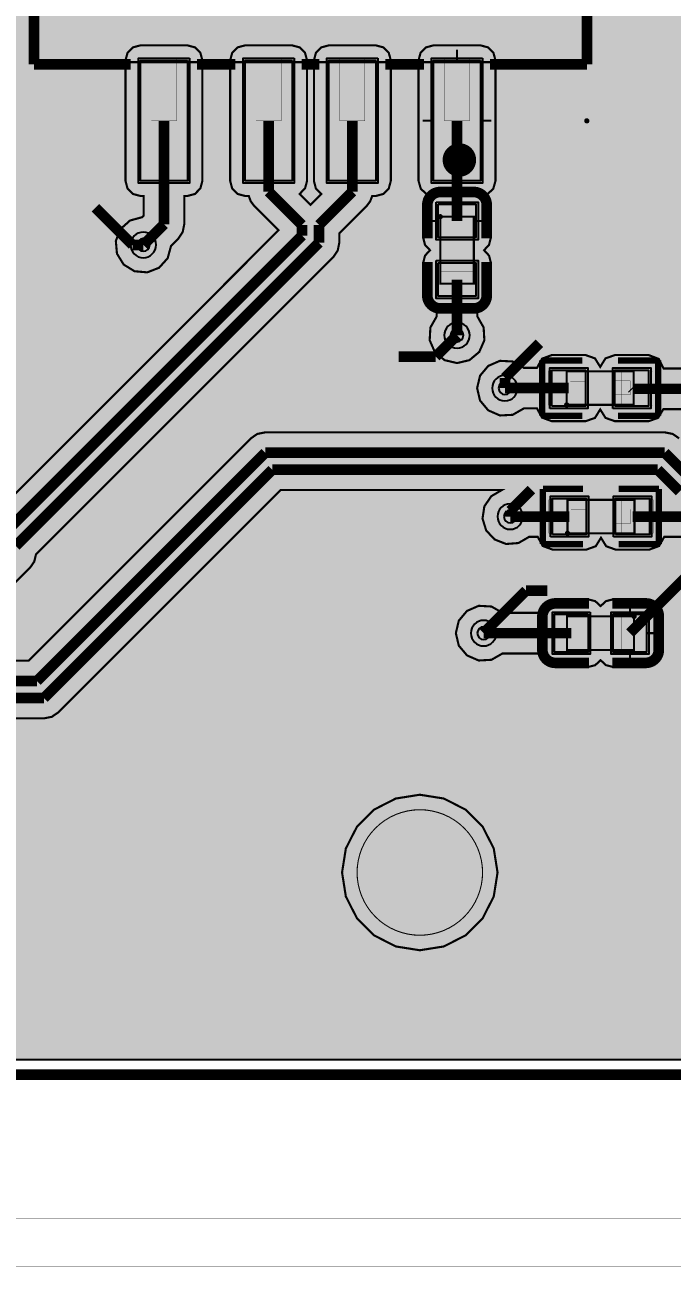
# Model space of a CAD drawing. Header units: millimetres. Extents: x -12.1 to 83.1, y -3.3 to 43.2.
# Drawn here: x 47.72 to 63.18, y -3.3 to 26.34 of the extents above; entities that cross this region are included whole.
import ezdxf

# ---------------------------------------------------------------- set-up
doc = ezdxf.new("R2010")
doc.units = ezdxf.units.MM
doc.header["$MEASUREMENT"] = 0
for name, color, linetype, true_color in [('Board-Outline-Layer', 7, 'Continuous', 0xff00ff), ('Bottom-Layer', 7, 'Continuous', 0x0000ff), ('Component-Marking-Layer', 7, 'Continuous', 0x66ffcc), ('Component-Shape-Layer', 7, 'Continuous', 0x00cccc), ('Document-Layer', 7, 'Continuous', 0xffffff), ('Hole-Layer', 7, 'Continuous', 0x222222), ('Multi-Layer', 7, 'Continuous', 0xc0c0c0), ('Pin-Soldering-Layer', 7, 'Continuous', 0xcc9999), ('Top-Layer', 7, 'Continuous', 0xff0000), ('Top-Paste-Mask-Layer', 7, 'Continuous', 0x808080), ('Top-Silkscreen-Layer', 7, 'Continuous', 0xffcc00), ('Top-Solder-Mask-Layer', 7, 'Continuous', 0x800080)]:
    doc.layers.add(name, color=color, linetype=linetype, true_color=true_color)

msp = doc.modelspace()

# ---------------------------------------------------------------- hatches: boundary and pattern name
at = {"layer": 'Bottom-Layer'}
for points in [[(16.161, 34.313), (16.194, 34.313), (16.052, 34.042), (16.003, 33.74), (16.003, 31.84), (16.098, 31.424), (16.364, 31.091), (16.748, 30.906), (17.175, 30.906), (17.559, 31.091), (17.825, 31.424), (17.92, 31.84), (17.92, 33.74), (17.871, 34.042), (17.73, 34.313), (29.094, 34.313), (28.952, 34.042), (28.904, 33.74), (28.904, 31.84), (28.998, 31.424), (29.264, 31.091), (29.649, 30.906), (30.075, 30.906), (30.459, 31.091), (30.725, 31.424), (30.82, 31.84), (30.82, 33.74), (30.771, 34.042), (30.63, 34.313), (32.213, 34.313), (32.027, 34.013), (31.962, 33.666), (31.962, 31.766), (32.057, 31.35), (32.323, 31.017), (32.707, 30.832), (33.133, 30.832), (33.517, 31.017), (33.783, 31.35), (33.878, 31.766), (33.878, 33.666), (33.813, 34.013), (33.627, 34.313), (45.113, 34.313), (44.927, 34.013), (44.862, 33.666), (44.862, 31.766), (44.957, 31.35), (45.223, 31.017), (45.607, 30.832), (46.033, 30.832), (46.418, 31.017), (46.683, 31.35), (46.778, 31.766), (46.778, 33.666), (46.713, 34.013), (46.527, 34.313), (47.287, 34.313), (47.17, 34.062), (47.131, 33.789), (47.131, 31.889), (47.225, 31.473), (47.491, 31.139), (47.875, 30.954), (48.302, 30.954), (48.686, 31.139), (48.952, 31.473), (49.047, 31.889), (49.047, 33.789), (49.007, 34.062), (48.891, 34.313), (60.187, 34.313), (60.071, 34.062), (60.031, 33.789), (60.031, 31.889), (60.126, 31.473), (60.391, 31.139), (60.776, 30.954), (61.202, 30.954), (61.586, 31.139), (61.852, 31.473), (61.947, 31.889), (61.947, 33.789), (61.907, 34.062), (61.791, 34.313), (63.733, 34.313), (71.016, 27.03), (71.016, 7.641), (65.003, 1.628), (1.232, 1.628), (-3.452, 4.095), (-3.452, 12.562)], [(55.293, 6.096), (55.384, 5.522), (55.648, 5.005), (56.059, 4.594), (56.576, 4.33), (57.15, 4.239), (57.724, 4.33), (58.241, 4.594), (58.652, 5.005), (58.916, 5.522), (59.007, 6.096), (58.916, 6.67), (58.652, 7.187), (58.241, 7.598), (57.724, 7.862), (57.15, 7.953), (56.576, 7.862), (56.059, 7.598), (55.648, 7.187), (55.384, 6.67)]]:
    msp.add_hatch(color=256, dxfattribs=at).paths.add_polyline_path(points)
at = {"layer": 'Component-Marking-Layer'}
for points in [[(61.079, 24.044, 1), (61.199, 24.044, 1)], [(61.079, 24.044, 1), (61.199, 24.044, 1)], [(57.579, 21.755, 1), (57.699, 21.755, 1)], [(57.579, 21.755, 1), (57.699, 21.755, 1)], [(60.599, 17.262, 1), (60.719, 17.262, 1)], [(60.599, 17.262, 1), (60.719, 17.262, 1)], [(60.617, 14.196, 1), (60.737, 14.196, 1)], [(60.617, 14.196, 1), (60.737, 14.196, 1)], [(62.208, 12.211, 1), (62.328, 12.211, 1)], [(62.208, 12.211, 1), (62.328, 12.211, 1)]]:
    msp.add_hatch(color=256, dxfattribs=at).paths.add_polyline_path(points)
at = {"layer": 'Multi-Layer'}
msp.add_hatch(color=256, dxfattribs=at).paths.add_polyline_path([(55.652, 6.096, 1), (58.649, 6.096, 1)])
at = {"layer": 'Pin-Soldering-Layer'}
for points in [[(51.339, 24.044), (50.739, 24.044), (50.739, 25.544), (51.339, 25.544)], [(51.339, 24.044), (50.739, 24.044), (50.739, 25.544), (51.339, 25.544)], [(53.839, 24.044), (53.239, 24.044), (53.239, 25.544), (53.839, 25.544)], [(53.839, 24.044), (53.239, 24.044), (53.239, 25.544), (53.839, 25.544)], [(55.839, 24.044), (55.239, 24.044), (55.239, 25.544), (55.839, 25.544)], [(55.839, 24.044), (55.239, 24.044), (55.239, 25.544), (55.839, 25.544)], [(58.339, 24.044), (57.739, 24.044), (57.739, 25.544), (58.339, 25.544)], [(58.339, 24.044), (57.739, 24.044), (57.739, 25.544), (58.339, 25.544)], [(57.639, 21.755), (58.439, 21.755), (58.439, 21.455), (57.639, 21.455)], [(57.639, 21.755), (58.439, 21.755), (58.439, 21.455), (57.639, 21.455)], [(57.639, 20.155), (57.639, 20.455), (58.439, 20.455), (58.439, 20.155)], [(57.639, 20.155), (57.639, 20.455), (58.439, 20.455), (58.439, 20.155)], [(60.659, 17.262), (60.659, 18.062), (60.959, 18.062), (60.959, 17.262)], [(60.659, 17.262), (60.659, 18.062), (60.959, 18.062), (60.959, 17.262)], [(62.259, 17.262), (61.959, 17.262), (61.959, 18.062), (62.259, 18.062)], [(62.259, 17.262), (61.959, 17.262), (61.959, 18.062), (62.259, 18.062)], [(60.677, 14.196), (60.677, 14.996), (60.977, 14.996), (60.977, 14.196)], [(60.677, 14.196), (60.677, 14.996), (60.977, 14.996), (60.977, 14.196)], [(62.277, 14.196), (61.977, 14.196), (61.977, 14.996), (62.277, 14.996)], [(62.277, 14.196), (61.977, 14.196), (61.977, 14.996), (62.277, 14.996)], [(60.668, 12.211), (60.968, 12.211), (60.968, 11.411), (60.668, 11.411)], [(60.668, 12.211), (60.968, 12.211), (60.968, 11.411), (60.668, 11.411)], [(62.268, 12.211), (62.268, 11.411), (61.968, 11.411), (61.968, 12.211)], [(62.268, 12.211), (62.268, 11.411), (61.968, 11.411), (61.968, 12.211)]]:
    msp.add_hatch(color=256, dxfattribs=at).paths.add_polyline_path(points)
at = {"layer": 'Top-Layer'}
for points in [[(16.161, 34.313), (16.194, 34.313), (16.052, 34.042), (16.003, 33.74), (16.003, 31.84), (16.098, 31.424), (16.364, 31.091), (16.748, 30.906), (17.175, 30.906), (17.559, 31.091), (17.825, 31.424), (17.92, 31.84), (17.92, 33.74), (17.871, 34.042), (17.73, 34.313), (29.094, 34.313), (28.952, 34.042), (28.904, 33.74), (28.904, 31.84), (28.998, 31.424), (29.264, 31.091), (29.649, 30.906), (30.075, 30.906), (30.459, 31.091), (30.725, 31.424), (30.82, 31.84), (30.82, 33.74), (30.771, 34.042), (30.63, 34.313), (32.213, 34.313), (32.027, 34.013), (31.962, 33.666), (31.962, 31.766), (32.057, 31.35), (32.323, 31.017), (32.707, 30.832), (33.133, 30.832), (33.517, 31.017), (33.783, 31.35), (33.878, 31.766), (33.878, 33.666), (33.813, 34.013), (33.627, 34.313), (45.113, 34.313), (44.927, 34.013), (44.862, 33.666), (44.862, 31.766), (44.957, 31.35), (45.223, 31.017), (45.607, 30.832), (46.033, 30.832), (46.418, 31.017), (46.683, 31.35), (46.778, 31.766), (46.778, 33.666), (46.713, 34.013), (46.527, 34.313), (47.287, 34.313), (47.17, 34.062), (47.131, 33.789), (47.131, 31.889), (47.225, 31.473), (47.491, 31.139), (47.875, 30.954), (48.302, 30.954), (48.686, 31.139), (48.952, 31.473), (49.047, 31.889), (49.047, 33.789), (49.007, 34.062), (48.891, 34.313), (60.187, 34.313), (60.071, 34.062), (60.031, 33.789), (60.031, 31.889), (60.126, 31.473), (60.391, 31.139), (60.776, 30.954), (61.202, 30.954), (61.586, 31.139), (61.852, 31.473), (61.947, 31.889), (61.947, 33.789), (61.907, 34.062), (61.791, 34.313), (63.733, 34.313), (71.016, 27.03), (71.016, 7.641), (65.003, 1.628), (1.232, 1.628), (-3.452, 4.095), (-3.452, 12.562)], [(10.236, 19.861), (10.035, 19.638), (10.004, 19.598), (9.978, 19.554), (9.937, 19.524), (9.901, 19.489), (9.704, 19.271), (9.699, 19.271), (9.694, 19.271), (9.382, 19.271), (9.196, 19.234), (9.039, 19.129), (8.675, 18.765), (8.57, 18.607), (8.533, 18.421), (8.533, 18.168), (8.54, 18.084), (8.562, 18.003), (8.361, 17.781), (8.33, 17.741), (8.305, 17.697), (8.264, 17.667), (8.228, 17.632), (8.027, 17.409), (7.996, 17.369), (7.97, 17.325), (7.929, 17.295), (7.893, 17.26), (7.692, 17.037), (7.657, 16.992), (7.63, 16.942), (7.583, 16.91), (7.541, 16.87), (7.491, 16.814), (7.239, 17.037), (6.913, 17.118), (6.586, 17.04), (6.331, 16.82), (6.208, 16.507), (6.242, 16.173), (5.84, 16.191), (5.47, 16.035), (5.204, 15.734), (5.094, 15.347), (5.161, 14.951), (5.393, 14.623), (6.062, 14.02), (6.401, 13.828), (6.789, 13.795), (7.155, 13.928), (7.432, 14.202), (7.569, 14.567), (7.792, 14.54), (7.987, 14.652), (8.355, 15.06), (8.394, 15.111), (8.422, 15.168), (8.476, 15.203), (8.523, 15.246), (8.785, 15.537), (9.068, 15.254), (9.079, 15.243), (9.091, 15.232), (8.877, 15.24), (8.697, 15.125), (8.119, 14.436), (8.04, 14.268), (8.057, 14.083), (8.163, 13.931), (8.776, 13.417), (8.934, 13.34), (9.11, 13.348), (9.132, 13.174), (9.235, 13.031), (9.848, 12.517), (10.058, 12.434), (10.276, 12.492), (10.948, 11.82), (10.9, 11.468), (11.04, 11.142), (11.329, 10.934), (11.683, 10.906), (12.001, 11.064), (12.191, 11.364), (12.2, 11.719), (12.024, 12.027), (11.976, 12.142), (11.9, 12.24), (10.912, 13.228), (10.931, 13.25), (11.01, 13.418), (10.993, 13.603), (10.887, 13.755), (10.274, 14.269), (10.116, 14.346), (9.94, 14.338), (9.918, 14.512), (9.815, 14.655), (9.226, 15.149), (9.317, 15.121), (9.411, 15.112), (9.44, 15.112), (9.892, 14.733), (10.115, 14.649), (10.342, 14.724), (10.307, 14.488), (10.428, 14.283), (11.046, 13.764), (11.214, 13.686), (11.399, 13.702), (11.551, 13.808), (12.106, 14.47), (12.184, 14.638), (12.168, 14.823), (12.062, 14.975), (11.444, 15.493), (11.221, 15.577), (10.994, 15.502), (11.029, 15.738), (10.908, 15.943), (10.29, 16.462), (10.246, 16.493), (10.198, 16.518), (10.218, 16.535), (10.238, 16.554), (10.434, 16.75), (11.174, 16.011), (11.226, 15.965), (11.285, 15.928), (20.342, 6.871), (20.499, 6.765), (20.685, 6.728), (44.872, 6.728), (45.058, 6.765), (45.215, 6.871), (45.633, 7.288), (45.738, 7.446), (45.775, 7.631), (45.775, 8.222), (45.738, 8.408), (45.633, 8.565), (44.422, 9.776), (48.174, 9.776), (48.36, 9.813), (48.517, 9.919), (53.828, 15.23), (59.112, 15.23), (58.857, 15.081), (58.691, 14.837), (58.648, 14.545), (58.736, 14.263), (58.937, 14.048), (59.212, 13.94), (59.506, 13.963), (59.761, 14.111), (59.966, 14.111), (60.086, 13.893), (60.32, 13.806), (61.127, 13.806), (61.352, 13.886), (61.477, 14.089), (61.602, 13.886), (61.827, 13.806), (62.633, 13.806), (62.867, 13.893), (62.988, 14.111), (63.943, 14.111), (63.943, 13.994), (63.947, 13.938), (63.961, 13.882), (63.947, 13.826), (63.943, 13.769), (63.943, 13.219), (63.949, 13.156), (63.965, 13.094), (63.949, 13.033), (63.943, 12.969), (63.943, 12.419), (64.013, 12.206), (64.198, 12.077), (64.054, 11.714), (64.076, 11.325), (64.26, 10.981), (64.57, 10.745), (64.951, 10.661), (65.851, 10.661), (66.243, 10.75), (66.558, 11), (66.735, 11.36), (66.738, 11.762), (66.568, 12.126), (66.258, 12.381), (66.507, 12.607), (66.624, 12.922), (66.583, 13.256), (66.392, 13.533), (66.095, 13.691), (65.759, 13.694), (65.759, 13.769), (65.755, 13.826), (65.741, 13.882), (65.755, 13.938), (65.759, 13.994), (65.759, 14.294), (65.756, 14.345), (65.745, 14.395), (65.756, 14.444), (65.759, 14.495), (65.759, 14.795), (65.812, 14.83), (65.86, 14.872), (66.023, 15.036), (66.128, 15.193), (66.165, 15.379), (66.165, 15.91), (66.128, 16.096), (66.023, 16.253), (65.86, 16.416), (65.812, 16.458), (65.759, 16.493), (65.759, 16.794), (65.756, 16.845), (65.745, 16.894), (65.756, 16.944), (65.759, 16.994), (65.759, 17.294), (65.756, 17.345), (65.745, 17.395), (65.756, 17.444), (65.759, 17.495), (65.759, 17.795), (65.755, 17.852), (65.741, 17.907), (65.755, 17.963), (65.759, 18.02), (65.759, 18.095), (66.095, 18.098), (66.392, 18.256), (66.583, 18.533), (66.624, 18.867), (66.507, 19.182), (66.258, 19.408), (66.568, 19.663), (66.738, 20.027), (66.735, 20.428), (66.558, 20.789), (66.243, 21.039), (65.851, 21.128), (64.951, 21.128), (64.57, 21.044), (64.26, 20.808), (64.076, 20.464), (64.054, 20.075), (64.198, 19.712), (64.013, 19.583), (63.943, 19.369), (63.943, 18.819), (63.949, 18.756), (63.965, 18.695), (63.949, 18.633), (63.943, 18.57), (63.943, 18.13), (62.972, 18.13), (62.856, 18.359), (62.616, 18.452), (61.81, 18.452), (61.585, 18.372), (61.459, 18.169), (61.334, 18.372), (61.109, 18.452), (60.303, 18.452), (60.069, 18.365), (59.949, 18.147), (59.634, 18.147), (59.369, 18.298), (59.065, 18.314), (58.785, 18.193), (58.589, 17.959), (58.519, 17.662), (58.589, 17.365), (58.785, 17.131), (59.065, 17.009), (59.369, 17.025), (59.634, 17.177), (59.949, 17.177), (60.069, 16.958), (60.303, 16.872), (61.109, 16.872), (61.334, 16.951), (61.459, 17.154), (61.585, 16.951), (61.81, 16.872), (62.616, 16.872), (62.843, 16.953), (62.967, 17.159), (63.943, 17.159), (63.943, 16.994), (63.89, 16.958), (63.842, 16.917), (63.679, 16.753), (63.574, 16.596), (63.537, 16.41), (63.537, 16.27), (63.343, 16.464), (63.186, 16.569), (63, 16.606), (53.459, 16.606), (53.273, 16.569), (53.116, 16.464), (47.805, 11.153), (46.958, 11.153), (46.978, 11.173), (47.083, 11.33), (47.12, 11.516), (47.12, 12.651), (47.841, 13.373), (47.941, 13.518), (47.983, 13.69), (55.085, 20.792), (55.19, 20.95), (55.227, 21.135), (55.227, 21.357), (55.882, 22.012), (55.964, 22.122), (56.013, 22.25), (56.099, 22.25), (56.278, 22.298), (56.409, 22.43), (56.457, 22.609), (56.457, 25.489), (56.409, 25.668), (56.278, 25.799), (56.099, 25.847), (54.979, 25.847), (54.8, 25.799), (54.669, 25.668), (54.621, 25.489), (54.621, 22.609), (54.668, 22.431), (54.798, 22.3), (54.539, 22.041), (54.28, 22.3), (54.409, 22.431), (54.457, 22.609), (54.457, 25.489), (54.409, 25.668), (54.278, 25.799), (54.099, 25.847), (52.979, 25.847), (52.8, 25.799), (52.669, 25.668), (52.621, 25.489), (52.621, 22.609), (52.669, 22.43), (52.8, 22.298), (52.979, 22.25), (53.065, 22.25), (53.113, 22.122), (53.196, 22.012), (53.776, 21.431), (46.996, 14.65), (46.909, 14.843), (46.765, 14.999), (46.58, 15.102), (46.372, 15.141), (46.444, 15.213), (46.548, 15.368), (46.586, 15.55), (46.751, 15.872), (46.723, 16.232), (46.51, 16.524), (46.175, 16.661), (45.818, 16.602), (45.546, 16.364), (45.438, 16.019), (45.528, 15.669), (45.272, 15.413), (44.75, 15.413), (44.579, 15.37), (44.45, 15.251), (44.321, 15.37), (44.15, 15.413), (43.35, 15.413), (43.171, 15.365), (43.04, 15.234), (42.992, 15.055), (42.992, 14.155), (43.04, 13.976), (43.171, 13.845), (43.35, 13.797), (44.15, 13.797), (44.321, 13.84), (44.45, 13.959), (44.579, 13.84), (44.75, 13.797), (45.434, 13.797), (45.272, 13.635), (44.75, 13.635), (44.579, 13.592), (44.45, 13.473), (44.321, 13.592), (44.15, 13.635), (43.35, 13.635), (43.171, 13.587), (43.04, 13.456), (42.992, 13.277), (42.992, 12.377), (42.993, 12.353), (42.995, 12.329), (42.89, 12.329), (42.89, 12.499), (42.883, 12.571), (42.862, 12.639), (42.883, 12.708), (42.89, 12.779), (42.89, 13.029), (42.842, 13.208), (42.711, 13.339), (42.532, 13.387), (42.417, 13.387), (42.417, 13.645), (42.568, 13.91), (42.585, 14.215), (42.463, 14.494), (42.229, 14.69), (41.932, 14.76), (41.635, 14.69), (41.401, 14.494), (41.28, 14.215), (41.296, 13.91), (41.447, 13.645), (41.447, 13.387), (41.332, 13.387), (41.153, 13.339), (41.022, 13.208), (40.974, 13.029), (40.974, 12.779), (40.981, 12.708), (41.003, 12.639), (40.981, 12.571), (40.974, 12.499), (40.974, 12.249), (40.981, 12.178), (41.003, 12.109), (40.981, 12.041), (40.974, 11.969), (40.974, 11.719), (40.981, 11.648), (41.003, 11.579), (40.981, 11.51), (40.974, 11.439), (40.974, 11.189), (40.981, 11.118), (41.003, 11.049), (40.981, 10.98), (40.974, 10.909), (40.974, 10.659), (40.981, 10.588), (41.003, 10.519), (40.981, 10.45), (40.974, 10.379), (40.974, 10.129), (40.981, 10.058), (41.003, 9.989), (40.981, 9.921), (40.974, 9.849), (40.974, 9.599), (40.981, 9.528), (41.003, 9.459), (40.981, 9.391), (40.974, 9.319), (40.974, 9.069), (41.022, 8.89), (41.153, 8.759), (41.332, 8.711), (41.888, 8.711), (41.91, 8.709), (41.932, 8.709), (42.786, 8.709), (42.909, 8.725), (43.023, 8.771), (43.27, 8.771), (43.331, 8.775), (43.391, 8.786), (43.465, 8.786), (44.146, 8.105), (36.638, 8.105), (36.729, 8.151), (36.807, 8.215), (37.326, 8.733), (37.401, 8.715), (37.478, 8.709), (38.332, 8.709), (38.354, 8.709), (38.376, 8.711), (38.932, 8.711), (39.111, 8.759), (39.242, 8.89), (39.29, 9.069), (39.29, 9.319), (39.283, 9.391), (39.262, 9.459), (39.283, 9.528), (39.29, 9.599), (39.29, 9.849), (39.283, 9.921), (39.262, 9.989), (39.283, 10.058), (39.29, 10.129), (39.29, 10.379), (39.283, 10.45), (39.262, 10.519), (39.283, 10.588), (39.29, 10.659), (39.29, 10.909), (39.283, 10.98), (39.262, 11.049), (39.283, 11.118), (39.29, 11.189), (39.29, 11.439), (39.283, 11.51), (39.262, 11.579), (39.283, 11.648), (39.29, 11.719), (39.29, 11.969), (39.283, 12.041), (39.262, 12.109), (39.283, 12.178), (39.29, 12.249), (39.29, 12.499), (39.283, 12.571), (39.262, 12.639), (39.283, 12.708), (39.29, 12.779), (39.29, 13.029), (39.242, 13.208), (39.111, 13.339), (38.932, 13.387), (38.817, 13.387), (38.817, 13.549), (38.78, 13.735), (38.675, 13.892), (36.637, 15.93), (36.637, 16.452), (36.561, 16.673), (36.364, 16.8), (36.364, 16.982), (36.561, 17.109), (36.637, 17.33), (36.637, 18.23), (36.589, 18.409), (36.458, 18.54), (36.279, 18.588), (35.479, 18.588), (35.308, 18.545), (35.179, 18.426), (35.086, 18.522), (34.964, 18.578), (34.964, 19.233), (35.127, 19.543), (35.109, 19.892), (34.916, 20.184), (39.189, 20.184), (39.375, 20.221), (39.532, 20.326), (39.95, 20.744), (40.055, 20.901), (40.092, 21.087), (40.092, 21.308), (40.747, 21.963), (40.809, 22.04), (40.855, 22.128), (40.93, 22.128), (41.109, 22.176), (41.24, 22.307), (41.288, 22.486), (41.288, 25.366), (41.24, 25.545), (41.109, 25.676), (40.93, 25.724), (39.81, 25.724), (39.631, 25.676), (39.5, 25.545), (39.452, 25.366), (39.452, 22.486), (39.492, 22.321), (39.604, 22.193), (39.404, 21.992), (39.173, 22.223), (39.258, 22.342), (39.288, 22.486), (39.288, 25.366), (39.24, 25.545), (39.109, 25.676), (38.93, 25.724), (37.81, 25.724), (37.631, 25.676), (37.5, 25.545), (37.452, 25.366), (37.452, 22.486), (37.5, 22.307), (37.631, 22.176), (37.81, 22.128), (37.952, 22.128), (37.998, 22.04), (38.061, 21.963), (38.463, 21.561), (31.963, 21.561), (31.777, 21.524), (31.62, 21.419), (31.202, 21.001), (31.097, 20.844), (31.06, 20.658), (31.06, 20.067), (31.097, 19.882), (31.202, 19.724), (31.9, 19.026), (31.9, 10.627), (31.937, 10.441), (32.042, 10.284), (32.46, 9.866), (32.617, 9.761), (32.803, 9.724), (36.369, 9.724), (36.095, 9.45), (31.118, 9.45), (31.118, 14.238), (31.081, 14.423), (30.976, 14.581), (24.174, 21.382), (24.755, 21.963), (24.837, 22.073), (24.885, 22.202), (24.972, 22.202), (25.151, 22.25), (25.282, 22.381), (25.33, 22.56), (25.33, 25.44), (25.282, 25.619), (25.151, 25.75), (24.972, 25.798), (23.852, 25.798), (23.673, 25.75), (23.541, 25.619), (23.493, 25.44), (23.493, 22.56), (23.541, 22.382), (23.671, 22.251), (23.412, 21.992), (23.153, 22.251), (23.282, 22.382), (23.33, 22.56), (23.33, 25.44), (23.282, 25.619), (23.151, 25.75), (22.972, 25.798), (21.852, 25.798), (21.673, 25.75), (21.541, 25.619), (21.493, 25.44), (21.493, 22.56), (21.541, 22.381), (21.673, 22.25), (21.852, 22.202), (21.938, 22.202), (21.986, 22.073), (22.069, 21.963), (22.723, 21.308), (22.723, 21.087), (22.76, 20.901), (22.865, 20.744), (29.741, 13.868), (29.741, 8.976), (29.778, 8.79), (29.883, 8.633), (30.301, 8.215), (30.379, 8.151), (30.47, 8.105), (21.054, 8.105), (13.324, 15.835), (13.327, 15.838), (13.329, 15.84), (13.884, 16.502), (13.962, 16.67), (13.946, 16.855), (13.84, 17.007), (13.222, 17.525), (12.999, 17.609), (12.772, 17.534), (12.807, 17.77), (12.686, 17.975), (12.068, 18.494), (11.9, 18.572), (11.715, 18.556), (11.563, 18.45), (11.526, 18.405), (11.443, 18.488), (11.585, 18.645), (11.62, 18.69), (11.647, 18.741), (11.694, 18.773), (11.736, 18.812), (12.104, 19.221), (12.142, 19.272), (12.171, 19.329), (12.224, 19.363), (12.271, 19.407), (12.639, 19.815), (12.73, 20.021), (12.68, 20.24), (13.029, 20.414), (13.273, 20.718), (13.367, 21.096), (13.294, 21.479), (13.067, 21.796), (12.398, 22.399), (12.048, 22.595), (11.647, 22.621), (11.274, 22.471), (11.002, 22.175), (10.885, 21.79), (10.945, 21.393), (10.609, 21.392), (10.31, 21.237), (10.118, 20.961), (10.074, 20.628), (10.189, 20.311), (10.437, 20.084), (10.386, 20.028), (10.351, 19.983), (10.324, 19.932), (10.277, 19.9)], [(50.554, 21.776), (50.523, 21.745), (50.229, 21.664), (50.001, 21.46), (49.89, 21.177), (49.917, 20.873), (50.077, 20.613), (50.337, 20.453), (50.641, 20.426), (50.924, 20.537), (51.128, 20.764), (51.209, 21.059), (51.382, 21.232), (51.487, 21.389), (51.524, 21.575), (51.524, 22.25), (51.599, 22.25), (51.778, 22.298), (51.909, 22.43), (51.957, 22.609), (51.957, 25.489), (51.909, 25.668), (51.778, 25.799), (51.599, 25.847), (50.479, 25.847), (50.3, 25.799), (50.169, 25.668), (50.121, 25.489), (50.121, 22.609), (50.169, 22.43), (50.3, 22.298), (50.479, 22.25), (50.554, 22.25)], [(58.039, 18.26), (58.336, 18.33), (58.57, 18.526), (58.692, 18.805), (58.675, 19.11), (58.524, 19.375), (58.524, 19.499), (58.754, 19.615), (58.847, 19.855), (58.847, 20.655), (58.804, 20.826), (58.685, 20.955), (58.804, 21.084), (58.847, 21.255), (58.847, 22.055), (58.825, 22.18), (58.76, 22.289), (58.904, 22.421), (58.957, 22.609), (58.957, 25.489), (58.909, 25.668), (58.778, 25.799), (58.599, 25.847), (57.479, 25.847), (57.3, 25.799), (57.168, 25.668), (57.12, 25.489), (57.12, 22.609), (57.174, 22.421), (57.318, 22.289), (57.253, 22.18), (57.231, 22.055), (57.231, 21.255), (57.274, 21.084), (57.394, 20.955), (57.274, 20.826), (57.231, 20.655), (57.231, 19.855), (57.324, 19.615), (57.554, 19.499), (57.554, 19.375), (57.403, 19.11), (57.386, 18.805), (57.508, 18.526), (57.742, 18.33)], [(51.599, 25.489), (51.599, 22.609), (50.479, 22.609), (50.479, 25.489)], [(54.099, 25.489), (54.099, 22.609), (52.979, 22.609), (52.979, 25.489)], [(56.099, 25.489), (56.099, 22.609), (54.979, 22.609), (54.979, 25.489)], [(58.599, 25.489), (58.599, 22.609), (57.479, 22.609), (57.479, 25.489)], [(57.589, 22.055), (58.489, 22.055), (58.489, 21.255), (57.589, 21.255)], [(57.589, 20.655), (58.489, 20.655), (58.489, 19.855), (57.589, 19.855)], [(60.303, 17.23), (60.303, 18.094), (61.109, 18.094), (61.109, 17.23)], [(61.81, 17.23), (61.81, 18.094), (62.616, 18.094), (62.616, 17.23)], [(60.32, 14.164), (60.32, 15.028), (61.127, 15.028), (61.127, 14.164)], [(61.827, 14.164), (61.827, 15.028), (62.633, 15.028), (62.633, 14.164)], [(61.168, 12.619), (60.368, 12.619), (60.128, 12.526), (60.012, 12.296), (59.126, 12.296), (58.861, 12.447), (58.557, 12.464), (58.277, 12.342), (58.081, 12.108), (58.011, 11.811), (58.081, 11.514), (58.277, 11.28), (58.557, 11.158), (58.861, 11.175), (59.126, 11.326), (60.012, 11.326), (60.128, 11.096), (60.368, 11.003), (61.168, 11.003), (61.339, 11.046), (61.468, 11.165), (61.598, 11.046), (61.768, 11.003), (62.568, 11.003), (62.747, 11.051), (62.878, 11.182), (62.926, 11.361), (62.926, 12.261), (62.878, 12.44), (62.747, 12.571), (62.568, 12.619), (61.768, 12.619), (61.598, 12.576), (61.468, 12.457), (61.339, 12.576)], [(61.168, 12.261), (61.168, 11.361), (60.368, 11.361), (60.368, 12.261)], [(62.568, 12.261), (62.568, 11.361), (61.768, 11.361), (61.768, 12.261)], [(55.293, 6.096), (55.384, 5.522), (55.648, 5.005), (56.059, 4.594), (56.576, 4.33), (57.15, 4.239), (57.724, 4.33), (58.241, 4.594), (58.652, 5.005), (58.916, 5.522), (59.007, 6.096), (58.916, 6.67), (58.652, 7.187), (58.241, 7.598), (57.724, 7.862), (57.15, 7.953), (56.576, 7.862), (56.059, 7.598), (55.648, 7.187), (55.384, 6.67)]]:
    msp.add_hatch(color=256, dxfattribs=at).paths.add_polyline_path(points)
at = {"layer": 'Top-Paste-Mask-Layer'}
for points in [[(51.599, 22.609), (50.479, 22.609), (50.479, 25.489), (51.599, 25.489)], [(51.599, 22.609), (50.479, 22.609), (50.479, 25.489), (51.599, 25.489)], [(54.099, 22.609), (52.979, 22.609), (52.979, 25.489), (54.099, 25.489)], [(54.099, 22.609), (52.979, 22.609), (52.979, 25.489), (54.099, 25.489)], [(56.099, 22.609), (54.979, 22.609), (54.979, 25.489), (56.099, 25.489)], [(56.099, 22.609), (54.979, 22.609), (54.979, 25.489), (56.099, 25.489)], [(58.599, 22.609), (57.479, 22.609), (57.479, 25.489), (58.599, 25.489)], [(58.599, 22.609), (57.479, 22.609), (57.479, 25.489), (58.599, 25.489)], [(57.589, 22.055), (58.489, 22.055), (58.489, 21.255), (57.589, 21.255)], [(57.589, 20.655), (58.489, 20.655), (58.489, 19.855), (57.589, 19.855)], [(60.264, 17.212), (60.214, 17.262), (60.214, 18.062), (60.264, 18.112), (61.064, 18.112), (61.114, 18.062), (61.114, 17.82), (60.744, 17.82), (60.744, 17.49), (61.114, 17.49), (61.114, 17.262), (61.064, 17.212)], [(60.264, 17.212), (60.214, 17.262), (60.214, 18.062), (60.264, 18.112), (61.064, 18.112), (61.114, 18.062), (61.114, 17.82), (60.744, 17.82), (60.744, 17.49), (61.114, 17.49), (61.114, 17.262), (61.064, 17.212)], [(62.655, 18.112), (62.704, 18.062), (62.704, 17.262), (62.655, 17.212), (61.855, 17.212), (61.804, 17.262), (61.804, 17.504), (62.174, 17.504), (62.174, 17.834), (61.804, 17.834), (61.804, 18.062), (61.855, 18.112)], [(62.655, 18.112), (62.704, 18.062), (62.704, 17.262), (62.655, 17.212), (61.855, 17.212), (61.804, 17.262), (61.804, 17.504), (62.174, 17.504), (62.174, 17.834), (61.804, 17.834), (61.804, 18.062), (61.855, 18.112)], [(60.282, 14.146), (60.232, 14.196), (60.232, 14.996), (60.282, 15.046), (61.082, 15.046), (61.132, 14.996), (61.132, 14.754), (60.762, 14.754), (60.762, 14.424), (61.132, 14.424), (61.132, 14.196), (61.082, 14.146)], [(60.282, 14.146), (60.232, 14.196), (60.232, 14.996), (60.282, 15.046), (61.082, 15.046), (61.132, 14.996), (61.132, 14.754), (60.762, 14.754), (60.762, 14.424), (61.132, 14.424), (61.132, 14.196), (61.082, 14.146)], [(62.672, 15.046), (62.722, 14.996), (62.722, 14.196), (62.672, 14.146), (61.872, 14.146), (61.822, 14.196), (61.822, 14.438), (62.192, 14.438), (62.192, 14.768), (61.822, 14.768), (61.822, 14.996), (61.872, 15.046)], [(62.672, 15.046), (62.722, 14.996), (62.722, 14.196), (62.672, 14.146), (61.872, 14.146), (61.822, 14.196), (61.822, 14.438), (62.192, 14.438), (62.192, 14.768), (61.822, 14.768), (61.822, 14.996), (61.872, 15.046)], [(61.168, 12.261), (61.168, 11.361), (60.368, 11.361), (60.368, 12.261)], [(62.568, 12.261), (62.568, 11.361), (61.768, 11.361), (61.768, 12.261)]]:
    msp.add_hatch(color=256, dxfattribs=at).paths.add_polyline_path(points)
at = {"layer": 'Top-Solder-Mask-Layer'}
for points in [[(51.65, 25.539), (51.65, 22.558), (50.428, 22.558), (50.428, 25.539)], [(54.15, 25.539), (54.15, 22.558), (52.928, 22.558), (52.928, 25.539)], [(56.15, 25.539), (56.15, 22.558), (54.928, 22.558), (54.928, 25.539)], [(58.649, 25.539), (58.649, 22.558), (57.428, 22.558), (57.428, 25.539)], [(57.538, 22.106), (58.54, 22.106), (58.54, 21.204), (57.538, 21.204)], [(57.538, 20.706), (58.54, 20.706), (58.54, 19.804), (57.538, 19.804)], [(60.252, 17.179), (60.252, 18.144), (61.16, 18.144), (61.16, 17.179)], [(61.759, 17.179), (61.759, 18.144), (62.667, 18.144), (62.667, 17.179)], [(60.269, 14.114), (60.269, 15.079), (61.177, 15.079), (61.177, 14.114)], [(61.776, 14.114), (61.776, 15.079), (62.684, 15.079), (62.684, 14.114)], [(61.219, 12.312), (61.219, 11.31), (60.317, 11.31), (60.317, 12.312)], [(62.619, 12.312), (62.619, 11.31), (61.717, 11.31), (61.717, 12.312)]]:
    msp.add_hatch(color=256, dxfattribs=at).paths.add_polyline_path(points)

# ---------------------------------------------------------------- linework, layer by layer
at = {"layer": 'Board-Outline-Layer', "const_width": 0.254}
msp.add_lwpolyline([(1.143, 1.27), (-3.81, 3.878), (-3.81, 12.7), (16.002, 34.671), (63.881, 34.671), (71.374, 27.178), (71.374, 7.493), (65.151, 1.27)], close=True, dxfattribs=at)
at = {"layer": 'Bottom-Layer'}
for points, const_width in [([(-7.493, -2.159), (-7.493, 37.338), (78.105, 37.338), (78.105, -2.159)], 0.00508), ([(55.293, 6.096), (55.384, 5.522), (55.648, 5.005), (56.059, 4.594), (56.576, 4.33), (57.15, 4.239), (57.724, 4.33), (58.241, 4.594), (58.652, 5.005), (58.916, 5.522), (59.007, 6.096), (58.916, 6.67), (58.652, 7.187), (58.241, 7.598), (57.724, 7.862), (57.15, 7.953), (56.576, 7.862), (56.059, 7.598), (55.648, 7.187), (55.384, 6.67)], 0.0508)]:
    msp.add_lwpolyline(points, close=True, dxfattribs=dict(at, const_width=const_width))
for points, const_width in [([(50.292, 21.082), (49.403, 21.971)], 0.254), ([(50.546, 21.082), (50.292, 21.082)], 0.254), ([(58.039, 18.923), (57.531, 18.415)], 0.254), ([(59.182, 17.907), (60.008, 18.733)], 0.254), ([(57.531, 18.415), (56.642, 18.415)], 0.254), ([(59.182, 17.662), (59.182, 17.907)], 0.254), ([(59.309, 14.732), (59.817, 15.24)], 0.254), ([(59.309, 14.596), (59.309, 14.732)], 0.254), ([(58.674, 11.811), (59.69, 12.827)], 0.254), ([(59.69, 12.827), (60.198, 12.827)], 0.254), ([(65.003, 1.628), (1.232, 1.628)], 0.0508)]:
    msp.add_lwpolyline(points, dxfattribs=dict(at, const_width=const_width))
at = {"layer": 'Component-Marking-Layer', "const_width": 0.00508}
for points in [[(61.079, 24.044, 1), (61.199, 24.044), (61.199, 24.044, 1), (61.079, 24.044)], [(61.079, 24.044, 1), (61.199, 24.044), (61.199, 24.044, 1), (61.079, 24.044)], [(57.579, 21.755, 1), (57.699, 21.755), (57.699, 21.755, 1), (57.579, 21.755)], [(57.579, 21.755, 1), (57.699, 21.755), (57.699, 21.755, 1), (57.579, 21.755)], [(60.599, 17.262, 1), (60.719, 17.262), (60.719, 17.262, 1), (60.599, 17.262)], [(60.599, 17.262, 1), (60.719, 17.262), (60.719, 17.262, 1), (60.599, 17.262)], [(60.617, 14.196, 1), (60.737, 14.196), (60.737, 14.196, 1), (60.617, 14.196)], [(60.617, 14.196, 1), (60.737, 14.196), (60.737, 14.196, 1), (60.617, 14.196)], [(62.208, 12.211, 1), (62.328, 12.211), (62.328, 12.211, 1), (62.208, 12.211)], [(62.208, 12.211, 1), (62.328, 12.211), (62.328, 12.211, 1), (62.208, 12.211)]]:
    msp.add_lwpolyline(points, format="xyb", dxfattribs=at)
at = {"layer": 'Component-Shape-Layer', "const_width": 0.0508}
for points in [[(47.939, 35.444), (61.139, 35.444), (61.139, 25.444), (47.939, 25.444)], [(47.939, 35.444), (61.139, 35.444), (61.139, 25.444), (47.939, 25.444)], [(57.639, 21.755), (58.439, 21.755), (58.439, 20.155), (57.639, 20.155)], [(57.639, 21.755), (58.439, 21.755), (58.439, 20.155), (57.639, 20.155)], [(60.659, 17.262), (60.659, 18.062), (62.259, 18.062), (62.259, 17.262)], [(60.659, 17.262), (60.659, 18.062), (62.259, 18.062), (62.259, 17.262)], [(60.677, 14.196), (60.677, 14.996), (62.277, 14.996), (62.277, 14.196)], [(60.677, 14.196), (60.677, 14.996), (62.277, 14.996), (62.277, 14.196)], [(62.268, 12.211), (62.268, 11.411), (60.668, 11.411), (60.668, 12.211)], [(62.268, 12.211), (62.268, 11.411), (60.668, 11.411), (60.668, 12.211)]]:
    msp.add_lwpolyline(points, close=True, dxfattribs=at)
at = {"layer": 'Document-Layer', "const_width": 0.4}
msp.add_lwpolyline([(57.895, 23.11, 1), (58.295, 23.11, 1)], format="xyb", close=True, dxfattribs=at)
msp.add_lwpolyline([(57.895, 23.11, 1), (58.295, 23.11, 1)], format="xyb", close=True, dxfattribs=at)
at = {"layer": 'Hole-Layer'}
for points in [[(50.394, 21.082, 1), (50.699, 21.082, 1)], [(57.887, 18.923, 1), (58.192, 18.923, 1)], [(59.03, 17.662, 1), (59.335, 17.662, 1)], [(59.157, 14.596, 1), (59.462, 14.596, 1)], [(58.522, 11.811, 1), (58.827, 11.811, 1)]]:
    msp.add_lwpolyline(points, format="xyb", close=True, dxfattribs=at)
at = {"layer": 'Multi-Layer'}
for points in [[(50.241, 21.082, 1), (50.851, 21.082, 1)], [(57.734, 18.923, 1), (58.344, 18.923, 1)], [(58.877, 17.662, 1), (59.487, 17.662, 1)], [(59.004, 14.596, 1), (59.614, 14.596, 1)], [(58.369, 11.811, 1), (58.979, 11.811, 1)]]:
    msp.add_lwpolyline(points, format="xyb", close=True, dxfattribs=at)
at = {"layer": 'Multi-Layer', "const_width": 0.0254}
msp.add_lwpolyline([(55.652, 6.096, 1), (58.649, 6.096, 1)], format="xyb", close=True, dxfattribs=at)
at = {"layer": 'Pin-Soldering-Layer', "const_width": 0.00508}
for points in [[(51.339, 24.044), (50.739, 24.044), (50.739, 25.544), (51.339, 25.544)], [(51.339, 24.044), (50.739, 24.044), (50.739, 25.544), (51.339, 25.544)], [(53.839, 24.044), (53.239, 24.044), (53.239, 25.544), (53.839, 25.544)], [(53.839, 24.044), (53.239, 24.044), (53.239, 25.544), (53.839, 25.544)], [(55.839, 24.044), (55.239, 24.044), (55.239, 25.544), (55.839, 25.544)], [(55.839, 24.044), (55.239, 24.044), (55.239, 25.544), (55.839, 25.544)], [(58.339, 24.044), (57.739, 24.044), (57.739, 25.544), (58.339, 25.544)], [(58.339, 24.044), (57.739, 24.044), (57.739, 25.544), (58.339, 25.544)], [(57.639, 21.755), (58.439, 21.755), (58.439, 21.455), (57.639, 21.455)], [(57.639, 21.755), (58.439, 21.755), (58.439, 21.455), (57.639, 21.455)], [(57.639, 20.155), (57.639, 20.455), (58.439, 20.455), (58.439, 20.155)], [(57.639, 20.155), (57.639, 20.455), (58.439, 20.455), (58.439, 20.155)], [(60.659, 17.262), (60.659, 18.062), (60.959, 18.062), (60.959, 17.262)], [(60.659, 17.262), (60.659, 18.062), (60.959, 18.062), (60.959, 17.262)], [(62.259, 17.262), (61.959, 17.262), (61.959, 18.062), (62.259, 18.062)], [(62.259, 17.262), (61.959, 17.262), (61.959, 18.062), (62.259, 18.062)], [(60.677, 14.196), (60.677, 14.996), (60.977, 14.996), (60.977, 14.196)], [(60.677, 14.196), (60.677, 14.996), (60.977, 14.996), (60.977, 14.196)], [(62.277, 14.196), (61.977, 14.196), (61.977, 14.996), (62.277, 14.996)], [(62.277, 14.196), (61.977, 14.196), (61.977, 14.996), (62.277, 14.996)], [(60.668, 12.211), (60.968, 12.211), (60.968, 11.411), (60.668, 11.411)], [(60.668, 12.211), (60.968, 12.211), (60.968, 11.411), (60.668, 11.411)], [(62.268, 12.211), (62.268, 11.411), (61.968, 11.411), (61.968, 12.211)], [(62.268, 12.211), (62.268, 11.411), (61.968, 11.411), (61.968, 12.211)]]:
    msp.add_lwpolyline(points, close=True, dxfattribs=at)
at = {"layer": 'Top-Layer'}
for points, const_width in [([(-12.065, -3.302), (-12.065, 43.18), (83.058, 43.18), (83.058, -3.302)], 0.00508), ([(50.554, 21.776), (50.523, 21.745), (50.229, 21.664), (50.001, 21.46), (49.89, 21.177), (49.917, 20.873), (50.077, 20.613), (50.337, 20.453), (50.641, 20.426), (50.924, 20.537), (51.128, 20.764), (51.209, 21.059), (51.382, 21.232), (51.487, 21.389), (51.524, 21.575), (51.524, 22.25), (51.599, 22.25), (51.778, 22.298), (51.909, 22.43), (51.957, 22.609), (51.957, 25.489), (51.909, 25.668), (51.778, 25.799), (51.599, 25.847), (50.479, 25.847), (50.3, 25.799), (50.169, 25.668), (50.121, 25.489), (50.121, 22.609), (50.169, 22.43), (50.3, 22.298), (50.479, 22.25), (50.554, 22.25)], 0.0508), ([(58.039, 18.26), (58.336, 18.33), (58.57, 18.526), (58.692, 18.805), (58.675, 19.11), (58.524, 19.375), (58.524, 19.499), (58.754, 19.615), (58.847, 19.855), (58.847, 20.655), (58.804, 20.826), (58.685, 20.955), (58.804, 21.084), (58.847, 21.255), (58.847, 22.055), (58.825, 22.18), (58.76, 22.289), (58.904, 22.421), (58.957, 22.609), (58.957, 25.489), (58.909, 25.668), (58.778, 25.799), (58.599, 25.847), (57.479, 25.847), (57.3, 25.799), (57.168, 25.668), (57.12, 25.489), (57.12, 22.609), (57.174, 22.421), (57.318, 22.289), (57.253, 22.18), (57.231, 22.055), (57.231, 21.255), (57.274, 21.084), (57.394, 20.955), (57.274, 20.826), (57.231, 20.655), (57.231, 19.855), (57.324, 19.615), (57.554, 19.499), (57.554, 19.375), (57.403, 19.11), (57.386, 18.805), (57.508, 18.526), (57.742, 18.33)], 0.0508), ([(61.168, 12.619), (60.368, 12.619), (60.128, 12.526), (60.012, 12.296), (59.126, 12.296), (58.861, 12.447), (58.557, 12.464), (58.277, 12.342), (58.081, 12.108), (58.011, 11.811), (58.081, 11.514), (58.277, 11.28), (58.557, 11.158), (58.861, 11.175), (59.126, 11.326), (60.012, 11.326), (60.128, 11.096), (60.368, 11.003), (61.168, 11.003), (61.339, 11.046), (61.468, 11.165), (61.598, 11.046), (61.768, 11.003), (62.568, 11.003), (62.747, 11.051), (62.878, 11.182), (62.926, 11.361), (62.926, 12.261), (62.878, 12.44), (62.747, 12.571), (62.568, 12.619), (61.768, 12.619), (61.598, 12.576), (61.468, 12.457), (61.339, 12.576)], 0.0508), ([(55.293, 6.096), (55.384, 5.522), (55.648, 5.005), (56.059, 4.594), (56.576, 4.33), (57.15, 4.239), (57.724, 4.33), (58.241, 4.594), (58.652, 5.005), (58.916, 5.522), (59.007, 6.096), (58.916, 6.67), (58.652, 7.187), (58.241, 7.598), (57.724, 7.862), (57.15, 7.953), (56.576, 7.862), (56.059, 7.598), (55.648, 7.187), (55.384, 6.67)], 0.0508)]:
    msp.add_lwpolyline(points, close=True, dxfattribs=dict(at, const_width=const_width))
for points, const_width in [([(47.12, 12.651), (47.841, 13.373), (47.941, 13.518), (47.983, 13.69), (55.085, 20.792), (55.19, 20.95), (55.227, 21.135), (55.227, 21.357), (55.882, 22.012), (55.964, 22.122), (56.013, 22.25), (56.099, 22.25), (56.278, 22.298), (56.409, 22.43), (56.457, 22.609), (56.457, 25.489), (56.409, 25.668), (56.278, 25.799), (56.099, 25.847), (54.979, 25.847), (54.8, 25.799), (54.669, 25.668), (54.621, 25.489), (54.621, 22.609), (54.668, 22.431), (54.798, 22.3), (54.539, 22.041), (54.28, 22.3), (54.409, 22.431), (54.457, 22.609), (54.457, 25.489), (54.409, 25.668), (54.278, 25.799), (54.099, 25.847), (52.979, 25.847), (52.8, 25.799), (52.669, 25.668), (52.621, 25.489), (52.621, 22.609), (52.669, 22.43), (52.8, 22.298), (52.979, 22.25), (53.065, 22.25), (53.113, 22.122), (53.196, 22.012), (53.776, 21.431), (46.996, 14.65)], 0.0508), ([(58.039, 25.486), (58.039, 25.745)], 0.0508), ([(51.039, 24.049), (51.039, 21.575)], 0.254), ([(53.539, 24.049), (53.539, 22.355)], 0.254), ([(55.539, 24.049), (55.539, 22.355)], 0.254), ([(57.481, 24.049), (57.222, 24.049)], 0.0508), ([(58.039, 24.048), (58.039, 21.655)], 0.254), ([(58.596, 24.049), (58.855, 24.049)], 0.0508), ([(53.539, 22.355), (54.336, 21.558)], 0.254), ([(55.539, 22.355), (54.742, 21.558)], 0.254), ([(51.039, 21.575), (50.546, 21.082)], 0.254), ([(54.336, 21.558), (54.336, 21.304)], 0.254), ([(54.742, 21.558), (54.742, 21.135)], 0.254), ([(57.592, 21.655), (57.333, 21.655)], 0.0508), ([(58.487, 21.655), (58.746, 21.655)], 0.0508), ([(54.336, 21.304), (47.092, 14.06)], 0.254), ([(54.742, 21.135), (47.498, 13.892)], 0.254), ([(58.039, 20.255), (58.039, 18.923)], 0.254), ([(63.943, 18.13), (62.972, 18.13), (62.856, 18.359), (62.616, 18.452), (61.81, 18.452), (61.585, 18.372), (61.459, 18.169), (61.334, 18.372), (61.109, 18.452), (60.303, 18.452), (60.069, 18.365), (59.949, 18.147), (59.634, 18.147), (59.369, 18.298), (59.065, 18.314), (58.785, 18.193), (58.589, 17.959), (58.519, 17.662), (58.589, 17.365), (58.785, 17.131), (59.065, 17.009), (59.369, 17.025), (59.634, 17.177), (59.949, 17.177), (60.069, 16.958), (60.303, 16.872), (61.109, 16.872), (61.334, 16.951), (61.459, 17.154), (61.585, 16.951), (61.81, 16.872), (62.616, 16.872), (62.843, 16.953), (62.967, 17.159), (63.943, 17.159)], 0.0508), ([(60.706, 17.662), (59.182, 17.662)], 0.254), ([(62.23, 17.645), (62.213, 17.662)], 0.254), ([(64.851, 17.645), (62.23, 17.645)], 0.254), ([(63.343, 16.464), (63.186, 16.569), (63, 16.606), (53.459, 16.606), (53.273, 16.569), (53.116, 16.464), (47.805, 11.153), (46.958, 11.153)], 0.0508), ([(53.459, 16.121), (48.006, 10.668)], 0.254), ([(63, 16.121), (53.459, 16.121)], 0.254), ([(63.524, 15.598), (63, 16.121)], 0.254), ([(53.627, 15.715), (48.174, 10.262)], 0.254), ([(62.832, 15.715), (53.627, 15.715)], 0.254), ([(63.355, 15.191), (62.832, 15.715)], 0.254), ([(44.422, 9.776), (48.174, 9.776), (48.36, 9.813), (48.517, 9.919), (53.828, 15.23), (59.112, 15.23), (58.857, 15.081), (58.691, 14.837), (58.648, 14.545), (58.736, 14.263), (58.937, 14.048), (59.212, 13.94), (59.506, 13.963), (59.761, 14.111), (59.966, 14.111), (60.086, 13.893), (60.32, 13.806), (61.127, 13.806), (61.352, 13.886), (61.477, 14.089), (61.602, 13.886), (61.827, 13.806), (62.633, 13.806), (62.867, 13.893), (62.988, 14.111), (63.943, 14.111)], 0.0508), ([(60.723, 14.596), (59.309, 14.596)], 0.254), ([(64.803, 14.596), (62.23, 14.596)], 0.254), ([(62.168, 11.811), (63.852, 13.494)], 0.254), ([(62.168, 12.258), (62.168, 12.518)], 0.0508), ([(60.768, 11.811), (58.674, 11.811)], 0.254), ([(62.566, 11.811), (62.825, 11.811)], 0.0508), ([(62.168, 11.364), (62.168, 11.104)], 0.0508), ([(48.006, 10.668), (43.493, 10.668)], 0.254), ([(48.174, 10.262), (43.325, 10.262)], 0.254), ([(65.003, 1.628), (1.232, 1.628)], 0.0508)]:
    msp.add_lwpolyline(points, dxfattribs=dict(at, const_width=const_width))
for points in [[(51.599, 25.489), (51.599, 22.609), (50.479, 22.609), (50.479, 25.489)], [(54.099, 25.489), (54.099, 22.609), (52.979, 22.609), (52.979, 25.489)], [(56.099, 25.489), (56.099, 22.609), (54.979, 22.609), (54.979, 25.489)], [(58.599, 25.489), (58.599, 22.609), (57.479, 22.609), (57.479, 25.489)], [(57.589, 22.055), (58.489, 22.055), (58.489, 21.255), (57.589, 21.255)], [(57.589, 20.655), (58.489, 20.655), (58.489, 19.855), (57.589, 19.855)], [(60.303, 17.23), (60.303, 18.094), (61.109, 18.094), (61.109, 17.23)], [(61.81, 17.23), (61.81, 18.094), (62.616, 18.094), (62.616, 17.23)], [(60.32, 14.164), (60.32, 15.028), (61.127, 15.028), (61.127, 14.164)], [(61.827, 14.164), (61.827, 15.028), (62.633, 15.028), (62.633, 14.164)], [(61.168, 12.261), (61.168, 11.361), (60.368, 11.361), (60.368, 12.261)], [(62.568, 12.261), (62.568, 11.361), (61.768, 11.361), (61.768, 12.261)]]:
    msp.add_lwpolyline(points, close=True, dxfattribs=at)
at = {"layer": 'Top-Paste-Mask-Layer', "const_width": 0.00508}
for points in [[(51.599, 22.609), (50.479, 22.609), (50.479, 25.489), (51.599, 25.489)], [(51.599, 22.609), (50.479, 22.609), (50.479, 25.489), (51.599, 25.489)], [(54.099, 22.609), (52.979, 22.609), (52.979, 25.489), (54.099, 25.489)], [(54.099, 22.609), (52.979, 22.609), (52.979, 25.489), (54.099, 25.489)], [(56.099, 22.609), (54.979, 22.609), (54.979, 25.489), (56.099, 25.489)], [(56.099, 22.609), (54.979, 22.609), (54.979, 25.489), (56.099, 25.489)], [(58.599, 22.609), (57.479, 22.609), (57.479, 25.489), (58.599, 25.489)], [(58.599, 22.609), (57.479, 22.609), (57.479, 25.489), (58.599, 25.489)], [(60.264, 17.212), (60.214, 17.262), (60.214, 18.062), (60.264, 18.112), (61.064, 18.112), (61.114, 18.062), (61.114, 17.82), (60.744, 17.82), (60.744, 17.49), (61.114, 17.49), (61.114, 17.262), (61.064, 17.212)], [(60.264, 17.212), (60.214, 17.262), (60.214, 18.062), (60.264, 18.112), (61.064, 18.112), (61.114, 18.062), (61.114, 17.82), (60.744, 17.82), (60.744, 17.49), (61.114, 17.49), (61.114, 17.262), (61.064, 17.212)], [(62.655, 18.112), (62.704, 18.062), (62.704, 17.262), (62.655, 17.212), (61.855, 17.212), (61.804, 17.262), (61.804, 17.504), (62.174, 17.504), (62.174, 17.834), (61.804, 17.834), (61.804, 18.062), (61.855, 18.112)], [(62.655, 18.112), (62.704, 18.062), (62.704, 17.262), (62.655, 17.212), (61.855, 17.212), (61.804, 17.262), (61.804, 17.504), (62.174, 17.504), (62.174, 17.834), (61.804, 17.834), (61.804, 18.062), (61.855, 18.112)], [(60.282, 14.146), (60.232, 14.196), (60.232, 14.996), (60.282, 15.046), (61.082, 15.046), (61.132, 14.996), (61.132, 14.754), (60.762, 14.754), (60.762, 14.424), (61.132, 14.424), (61.132, 14.196), (61.082, 14.146)], [(60.282, 14.146), (60.232, 14.196), (60.232, 14.996), (60.282, 15.046), (61.082, 15.046), (61.132, 14.996), (61.132, 14.754), (60.762, 14.754), (60.762, 14.424), (61.132, 14.424), (61.132, 14.196), (61.082, 14.146)], [(62.672, 15.046), (62.722, 14.996), (62.722, 14.196), (62.672, 14.146), (61.872, 14.146), (61.822, 14.196), (61.822, 14.438), (62.192, 14.438), (62.192, 14.768), (61.822, 14.768), (61.822, 14.996), (61.872, 15.046)], [(62.672, 15.046), (62.722, 14.996), (62.722, 14.196), (62.672, 14.146), (61.872, 14.146), (61.822, 14.196), (61.822, 14.438), (62.192, 14.438), (62.192, 14.768), (61.822, 14.768), (61.822, 14.996), (61.872, 15.046)]]:
    msp.add_lwpolyline(points, close=True, dxfattribs=at)
at = {"layer": 'Top-Paste-Mask-Layer'}
for points in [[(57.589, 22.055), (58.489, 22.055), (58.489, 21.255), (57.589, 21.255)], [(57.589, 20.655), (58.489, 20.655), (58.489, 19.855), (57.589, 19.855)], [(61.168, 12.261), (61.168, 11.361), (60.368, 11.361), (60.368, 12.261)], [(62.568, 12.261), (62.568, 11.361), (61.768, 11.361), (61.768, 12.261)]]:
    msp.add_lwpolyline(points, close=True, dxfattribs=at)
at = {"layer": 'Top-Silkscreen-Layer'}
for points, const_width in [([(47.935, 31.072), (47.935, 25.396)], 0.254), ([(47.935, 31.072), (47.935, 25.396)], 0.254), ([(61.143, 25.396), (61.143, 31.072)], 0.254), ([(61.143, 25.396), (61.143, 31.072)], 0.254), ([(47.935, 25.396), (50.248, 25.396)], 0.254), ([(47.935, 25.396), (50.248, 25.396)], 0.254), ([(52.748, 25.396), (51.83, 25.396)], 0.254), ([(52.748, 25.396), (51.83, 25.396)], 0.254), ([(54.748, 25.396), (54.33, 25.396)], 0.254), ([(54.748, 25.396), (54.33, 25.396)], 0.254), ([(57.248, 25.396), (56.33, 25.396)], 0.254), ([(57.248, 25.396), (56.33, 25.396)], 0.254), ([(58.83, 25.396), (61.143, 25.396)], 0.254), ([(58.83, 25.396), (61.143, 25.396)], 0.254), ([(57.639, 22.345), (58.439, 22.345)], 0.254), ([(57.639, 22.345), (58.439, 22.345)], 0.254), ([(57.33, 21.235), (57.33, 22.035)], 0.254), ([(57.33, 21.235), (57.33, 22.035)], 0.254), ([(58.749, 21.235), (58.749, 22.035)], 0.254), ([(58.749, 21.235), (58.749, 22.035)], 0.254), ([(57.329, 20.675), (57.329, 19.875)], 0.254), ([(57.329, 20.675), (57.329, 19.875)], 0.254), ([(58.749, 20.675), (58.749, 19.875)], 0.254), ([(58.749, 20.675), (58.749, 19.875)], 0.254), ([(58.439, 19.565), (57.639, 19.565)], 0.254), ([(58.439, 19.565), (57.639, 19.565)], 0.254), ([(60.074, 17.001), (60.074, 18.322)], 0.152), ([(60.074, 18.322), (61.033, 18.322)], 0.152), ([(60.074, 17.001), (60.074, 18.322)], 0.152), ([(60.074, 18.322), (61.033, 18.322)], 0.152), ([(62.845, 18.322), (61.886, 18.322)], 0.152), ([(62.845, 18.322), (61.886, 18.322)], 0.152), ([(62.845, 17.001), (62.845, 18.322)], 0.152), ([(62.845, 17.001), (62.845, 18.322)], 0.152), ([(61.033, 17.001), (60.074, 17.001)], 0.152), ([(61.033, 17.001), (60.074, 17.001)], 0.152), ([(61.886, 17.001), (62.845, 17.001)], 0.152), ([(61.886, 17.001), (62.845, 17.001)], 0.152), ([(60.092, 13.936), (60.092, 15.257)], 0.152), ([(60.092, 15.257), (61.051, 15.257)], 0.152), ([(60.092, 13.936), (60.092, 15.257)], 0.152), ([(60.092, 15.257), (61.051, 15.257)], 0.152), ([(62.862, 15.257), (61.903, 15.257)], 0.152), ([(62.862, 15.257), (61.903, 15.257)], 0.152), ([(62.862, 13.936), (62.862, 15.257)], 0.152), ([(62.862, 13.936), (62.862, 15.257)], 0.152), ([(61.051, 13.936), (60.092, 13.936)], 0.152), ([(61.051, 13.936), (60.092, 13.936)], 0.152), ([(61.903, 13.936), (62.862, 13.936)], 0.152), ([(61.903, 13.936), (62.862, 13.936)], 0.152), ([(61.188, 12.521), (60.388, 12.521)], 0.254), ([(61.188, 12.521), (60.388, 12.521)], 0.254), ([(61.748, 12.521), (62.548, 12.521)], 0.254), ([(61.748, 12.521), (62.548, 12.521)], 0.254), ([(60.078, 11.411), (60.078, 12.211)], 0.254), ([(60.078, 11.411), (60.078, 12.211)], 0.254), ([(62.858, 12.211), (62.858, 11.411)], 0.254), ([(62.858, 12.211), (62.858, 11.411)], 0.254), ([(61.188, 11.101), (60.388, 11.101)], 0.254), ([(61.188, 11.101), (60.388, 11.101)], 0.254), ([(61.748, 11.101), (62.548, 11.101)], 0.254), ([(61.748, 11.101), (62.548, 11.101)], 0.254)]:
    msp.add_lwpolyline(points, dxfattribs=dict(at, const_width=const_width))
at = {"layer": 'Top-Silkscreen-Layer', "const_width": 0.254}
for points in [[(57.33, 22.035, -0.414), (57.639, 22.345)], [(57.33, 22.035, -0.414), (57.639, 22.345)], [(58.439, 22.345, -0.414), (58.749, 22.035)], [(58.439, 22.345, -0.414), (58.749, 22.035)], [(57.639, 19.565, -0.414), (57.329, 19.875)], [(57.639, 19.565, -0.414), (57.329, 19.875)], [(58.749, 19.875, -0.414), (58.439, 19.565)], [(58.749, 19.875, -0.414), (58.439, 19.565)], [(60.078, 12.211, -0.414), (60.388, 12.521)], [(60.078, 12.211, -0.414), (60.388, 12.521)], [(62.548, 12.521, -0.414), (62.858, 12.211)], [(62.548, 12.521, -0.414), (62.858, 12.211)], [(60.388, 11.101, -0.414), (60.078, 11.411)], [(60.388, 11.101, -0.414), (60.078, 11.411)], [(62.858, 11.411, -0.414), (62.548, 11.101)], [(62.858, 11.411, -0.414), (62.548, 11.101)]]:
    msp.add_lwpolyline(points, format="xyb", dxfattribs=at)
at = {"layer": 'Top-Solder-Mask-Layer'}
for points in [[(51.65, 25.539), (51.65, 22.558), (50.428, 22.558), (50.428, 25.539)], [(54.15, 25.539), (54.15, 22.558), (52.928, 22.558), (52.928, 25.539)], [(56.15, 25.539), (56.15, 22.558), (54.928, 22.558), (54.928, 25.539)], [(58.649, 25.539), (58.649, 22.558), (57.428, 22.558), (57.428, 25.539)], [(57.538, 22.106), (58.54, 22.106), (58.54, 21.204), (57.538, 21.204)], [(57.538, 20.706), (58.54, 20.706), (58.54, 19.804), (57.538, 19.804)], [(60.252, 17.179), (60.252, 18.144), (61.16, 18.144), (61.16, 17.179)], [(61.759, 17.179), (61.759, 18.144), (62.667, 18.144), (62.667, 17.179)], [(60.269, 14.114), (60.269, 15.079), (61.177, 15.079), (61.177, 14.114)], [(61.776, 14.114), (61.776, 15.079), (62.684, 15.079), (62.684, 14.114)], [(61.219, 12.312), (61.219, 11.31), (60.317, 11.31), (60.317, 12.312)], [(62.619, 12.312), (62.619, 11.31), (61.717, 11.31), (61.717, 12.312)]]:
    msp.add_lwpolyline(points, close=True, dxfattribs=at)

doc.saveas('drawing.dxf')
